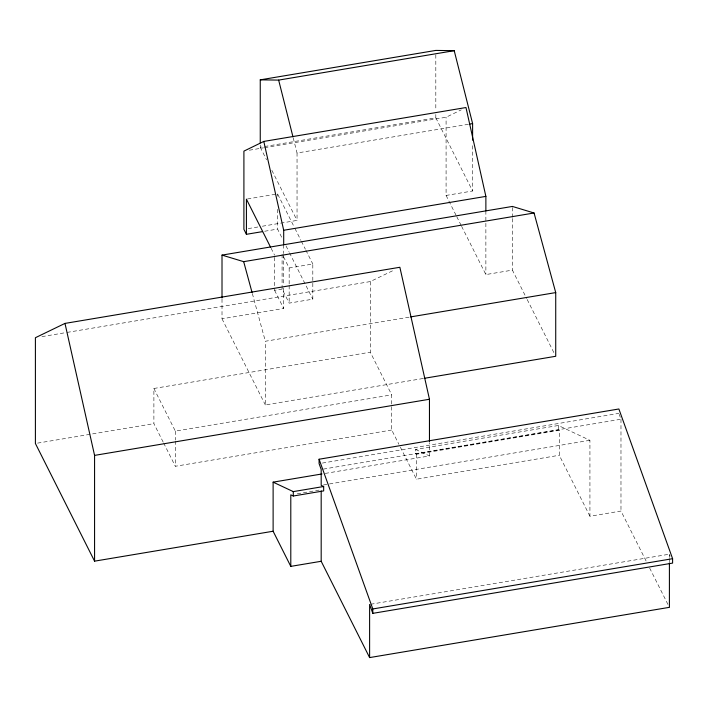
<?xml version="1.0" encoding="UTF-8"?>
<svg xmlns="http://www.w3.org/2000/svg" width="708" height="708" viewBox="0 0 708 708"><rect width="100%" height="100%" fill="white"/><g stroke="black" fill="none" stroke-linecap="round" stroke-linejoin="round"><path stroke-width="0.53" stroke-dasharray="3.54 2.66" d="M264.553 147.662L446.084 117.245L461.244 109.846M67.03 332.406L370.284 281.58L393.949 270.137M260.252 145.034L260.252 147.246L263.526 146.698M264.615 146.512L435.818 117.82L472.608 190.992L446.084 195.435L446.084 117.245M249.34 150.22L263.473 147.848M262.341 226.233L297.041 220.418L297.041 153.008L468.369 124.298M247.49 198.975L277.571 193.93L294.448 227.489M248.243 228.596L258.004 226.958M264.677 231.251L277.571 229.091L282.536 238.968M283.51 256.73L289.165 267.978L312.812 264.013L312.812 299.174L289.165 303.139L282.094 289.076L282.094 253.915M274.589 257.376L274.589 290.342L282.094 289.076M41.949 336.619L65.941 332.592M222.011 299.033L222.011 318.804L283.696 308.458L283.696 286.501M461.616 226.321L485.874 274.571L512.406 270.129L526.681 298.519M423.039 378.523L265.332 404.949L265.332 341.256L409.551 317.087M163.15 442.049L153.893 423.632L153.893 388.471L370.284 352.195L391.728 394.843L391.728 430.004L398.905 444.297M37.577 443.128L153.893 423.632M153.893 388.471L175.336 431.11L391.728 394.843M163.637 443.013L175.336 466.271L391.728 430.004M322.361 463.076L618.88 413.375M589.932 516.238L559.276 455.271L559.276 430.314L416.463 454.244L415.578 453.828L415.578 449.438L558.391 425.499L589.932 440.305L589.932 516.238L620.978 511.034L646.678 562.134M323.361 469.112L619.889 419.41M415.578 453.828L558.391 429.898L559.276 430.314M325.229 473.413L429.455 455.943L429.455 442.863M323.361 484.989L589.932 440.305M297.307 493.75L321.184 489.741M400.356 447.173L416.463 479.21L559.276 455.271M370.7 604.26L669.405 554.196L670.113 556.169M415.578 449.438L429.455 455.943M527.177 299.502L554.249 353.345M649.643 568.028L669.405 607.34M446.084 195.435L456.271 215.701M456.757 216.666L461.129 225.356M260.252 147.246L266.544 159.76M271.872 170.354L297.041 220.418M294.944 228.48L300.9 240.322M301.396 241.313L305.369 249.207M305.865 250.198L312.812 264.013M286.014 245.871L288.988 251.8M289.484 252.783L312.812 299.174M271.129 248.296L274.589 255.172M274.589 290.342L283.696 308.458M222.011 318.804L265.332 404.949M619.235 414.357L620.279 417.278M252.34 293.501L265.332 341.256M293.254 137.998L297.041 153.008M669.405 554.196L669.405 557.453M669.405 558.532L669.405 561.789M620.978 419.224L620.978 511.034M558.391 425.499L558.391 429.898M512.406 207.532L512.406 217.418M512.406 218.515L512.406 270.129M485.874 210.878L485.874 274.571M472.608 145.68L472.608 190.992M435.818 54.835L435.818 110.085M435.818 114.501L435.818 117.82M416.463 454.244L416.463 479.21M370.284 281.58L370.284 352.195M289.165 267.978L289.165 284.457M289.165 285.554L289.165 303.139M283.696 244.764L283.696 253.553M283.696 254.65L283.696 285.404M277.571 193.93L277.571 196.125M277.571 209.311L277.571 229.091M175.336 431.11L175.336 439.898M175.336 441.004L175.336 466.271"/><path stroke-width="1.06" d="M485.874 210.878L485.874 196.382L465.979 107.536L263.801 141.423L243.906 151.131L243.906 229.321L246.419 234.313L262.535 231.613M429.455 441.774L429.455 399.259L399.87 267.27L64.986 323.406L35.4 337.716L35.4 443.491L94.571 561.161L273.12 531.239L290.793 566.373L321.184 561.285L369.611 657.582L669.405 607.34L669.405 562.869M260.252 142.83L260.252 79.845L435.818 50.418L454.217 50.675L472.608 123.581L472.608 140.157M260.252 79.845L278.651 80.101L454.217 50.675M469.431 124.112L472.608 123.581M283.696 244.764L283.696 230.268L485.874 196.382M222.011 297.935L222.011 255.11L512.406 206.435L534.062 212.993L555.727 292.59L555.727 356.283L424.127 378.337M222.011 255.11L243.676 261.659L534.062 212.993M410.64 316.901L555.727 292.59M94.571 561.161L94.571 455.386L429.455 399.259M290.793 566.373L290.793 494.839L293.271 496.007L323.671 490.91L323.671 486.511L321.184 485.352L321.184 469.475L319.087 463.625L319.087 459.235L618.88 408.985L672.6 558.7L672.6 563.099L372.806 613.349L369.611 604.446L369.611 657.582M273.12 531.239L273.12 482.148L321.972 473.962M273.12 482.148L293.271 491.609L323.671 486.511M319.087 459.235L372.806 608.951L672.6 558.7M270.633 247.313L246.419 199.152L246.419 234.313M243.676 261.659L252.048 292.439M278.651 80.101L292.988 136.927M263.801 141.423L283.696 230.268M64.986 323.406L94.571 455.386M372.806 608.951L372.806 613.349M321.184 490.848L321.184 561.285M293.271 491.609L293.271 496.007"/></g></svg>
